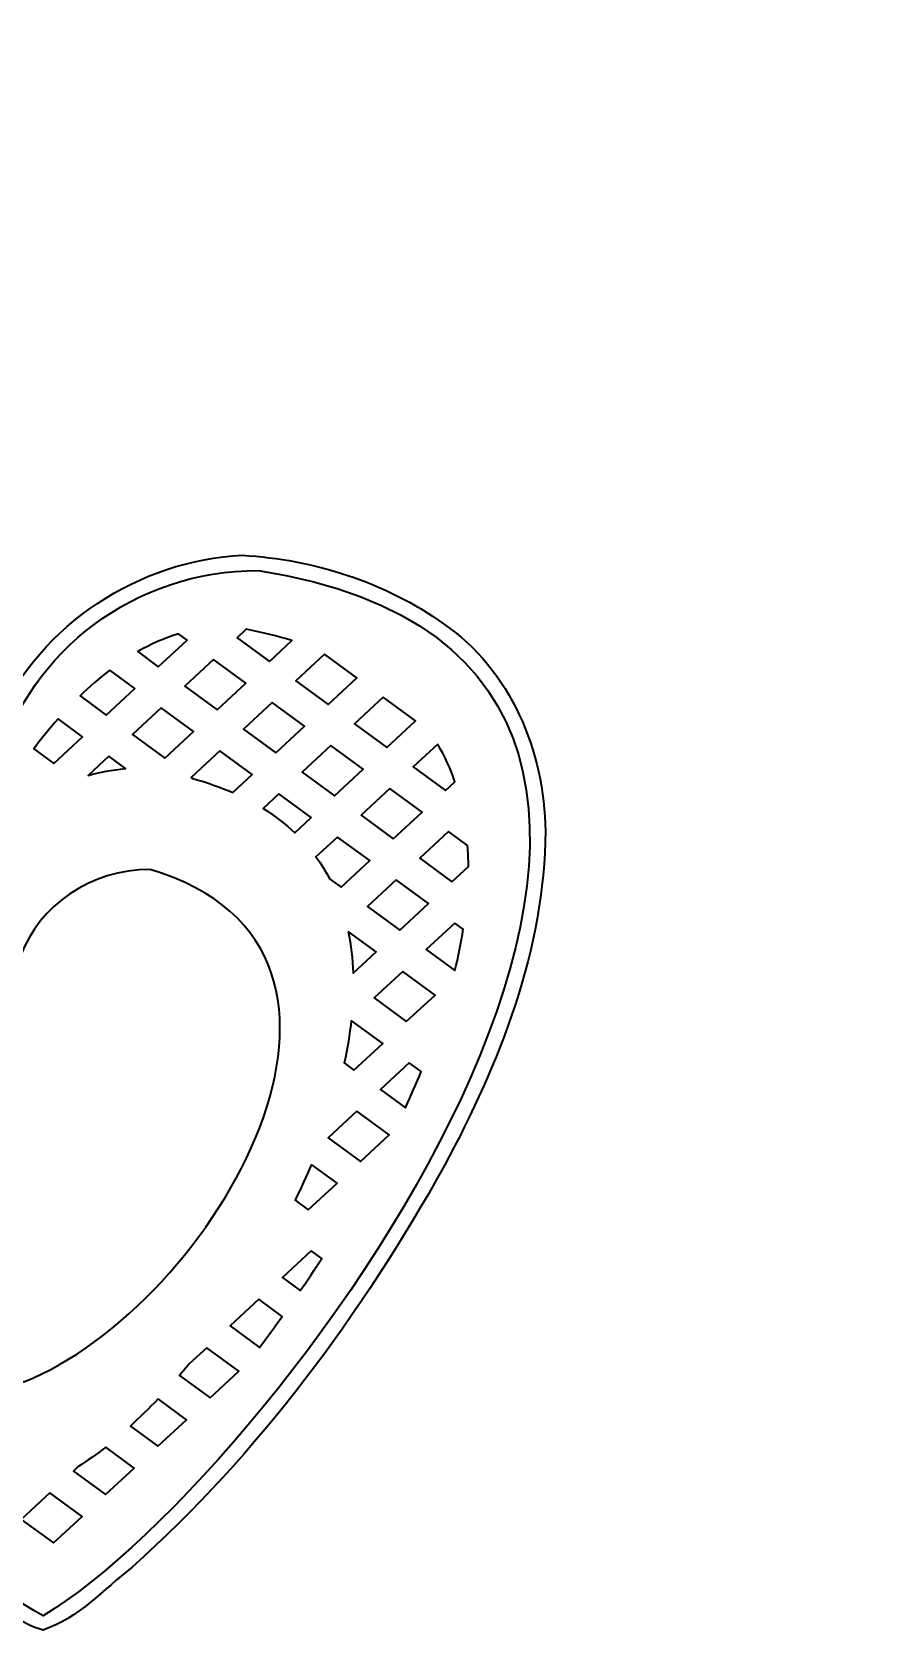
# Model space of a CAD drawing. Header units: centimetres. Extents: x -17 to 17.2, y -20.4 to 8.2.
# Drawn here: x 8.48 to 17.16, y -8.23 to 8.23 of the extents above; entities that cross this region are included whole.
import ezdxf

# ---------------------------------------------------------------- set-up
doc = ezdxf.new("R2010")
doc.units = ezdxf.units.CM
doc.header["$MEASUREMENT"] = 0
doc.layers.add('Layer 1', color=7, linetype='Continuous')

msp = doc.modelspace()

# ---------------------------------------------------------------- linework, layer by layer
at = {"layer": 'Layer 1', "color": 230, "lineweight": 35}
for points, knots in [([(2.43577, 8.07412), (1.16435, 8.07412), (0.09279, 7.24604), (-0.22846, 6.12013), (-0.22846, 6.12013), (-0.59788, 7.17011), (-1.63063, 7.9266), (-2.84586, 7.9266), (-2.84586, 7.9266), (-5.83558, 7.38881), (-5.63294, 4.94336), (-4.36128, 2.50961), (-4.36128, 2.50961), (-4.76566, 2.74558), (-5.28116, 2.9208), (-5.92512, 3.02084), (-5.92512, 3.02084), (-7.19654, 3.02084), (-8.2681, 2.19276), (-8.58935, 1.06685), (-8.58935, 1.06685), (-8.95877, 2.11683), (-9.99153, 2.87332), (-11.20675, 2.87332), (-11.20675, 2.87332), (-16.95517, 1.83929), (-10.90168, -6.24759), (-8.13972, -7.74253), (-8.13972, -7.74253), (-6.42835, -6.72983), (-2.87454, -2.29445), (-3.14436, 0.58513), (-3.14436, 0.58513), (-2.03758, -0.91077), (-0.71782, -2.181), (0.22117, -2.68925), (0.22117, -2.68925), (0.99252, -2.23281), (2.13806, -1.08082), (3.13921, 0.31041), (3.13921, 0.31041), (2.90375, -2.50737), (6.60067, -7.00383), (8.59005, -8.08061), (8.59005, -8.08061), (11.01989, -6.64276), (17.16408, 1.69485), (10.80465, 2.68276), (10.80465, 2.68276), (9.53323, 2.68276), (8.46167, 1.85468), (8.14043, 0.72877), (8.14043, 0.72877), (7.77101, 1.77875), (6.73825, 2.53524), (5.52303, 2.53524), (5.52303, 2.53524), (5.01004, 2.44296), (4.59131, 2.29438), (4.25557, 2.09946), (4.25557, 2.09946), (5.64481, 4.73203), (5.95376, 7.52761), (2.43577, 8.07412)], [0, 0, 0, 0, 0.05882353, 0.05882353, 0.05882353, 0.05882353, 0.11764706, 0.11764706, 0.11764706, 0.11764706, 0.17647059, 0.17647059, 0.17647059, 0.17647059, 0.23529412, 0.23529412, 0.23529412, 0.23529412, 0.29411765, 0.29411765, 0.29411765, 0.29411765, 0.35294118, 0.35294118, 0.35294118, 0.35294118, 0.41176471, 0.41176471, 0.41176471, 0.41176471, 0.47058824, 0.47058824, 0.47058824, 0.47058824, 0.52941176, 0.52941176, 0.52941176, 0.52941176, 0.58823529, 0.58823529, 0.58823529, 0.58823529, 0.64705882, 0.64705882, 0.64705882, 0.64705882, 0.70588235, 0.70588235, 0.70588235, 0.70588235, 0.76470588, 0.76470588, 0.76470588, 0.76470588, 0.82352941, 0.82352941, 0.82352941, 0.82352941, 0.88235294, 0.88235294, 0.88235294, 0.88235294, 1, 1, 1, 1]), ([(9.98361, 2.0303), (9.98361, 2.0303), (10.07194, 1.96549), (10.07194, 1.96549), (10.07194, 1.96549), (10.07194, 1.96549), (9.77609, 1.69174), (9.77609, 1.69174), (9.77609, 1.69174), (9.77609, 1.69174), (9.56485, 1.84699), (9.56485, 1.84699), (9.56485, 1.84699), (9.69754, 1.9227), (9.83724, 1.98525), (9.98361, 2.0303)], [0, 0, 0, 0, 0.2, 0.2, 0.2, 0.2, 0.4, 0.4, 0.4, 0.4, 0.6, 0.6, 0.6, 0.6, 1, 1, 1, 1]), ([(10.68066, 2.07673), (10.84816, 2.04442), (11.0053, 2.00615), (11.1521, 1.96162), (11.1521, 1.96162), (11.1521, 1.96162), (10.91957, 1.74687), (10.91957, 1.74687), (10.91957, 1.74687), (10.91957, 1.74687), (10.58701, 1.99015), (10.58701, 1.99015), (10.58701, 1.99015), (10.58701, 1.99015), (10.68066, 2.07673), (10.68066, 2.07673)], [0, 0, 0, 0, 0.2, 0.2, 0.2, 0.2, 0.4, 0.4, 0.4, 0.4, 0.6, 0.6, 0.6, 0.6, 1, 1, 1, 1]), ([(11.4868, 1.82136), (11.4868, 1.82136), (11.81936, 1.5776), (11.81936, 1.5776), (11.81936, 1.5776), (11.81936, 1.5776), (11.52351, 1.30433), (11.52351, 1.30433), (11.52351, 1.30433), (11.52351, 1.30433), (11.19095, 1.54761), (11.19095, 1.54761), (11.19095, 1.54761), (11.19095, 1.54761), (11.4868, 1.82136), (11.4868, 1.82136)], [0, 0, 0, 0, 0.2, 0.2, 0.2, 0.2, 0.4, 0.4, 0.4, 0.4, 0.6, 0.6, 0.6, 0.6, 1, 1, 1, 1]), ([(9.27698, 1.65595), (9.27698, 1.65595), (9.53345, 1.46732), (9.53345, 1.46732), (9.53345, 1.46732), (9.53345, 1.46732), (9.2392, 1.19405), (9.2392, 1.19405), (9.2392, 1.19405), (9.2392, 1.19405), (8.97049, 1.3909), (8.97049, 1.3909), (8.97049, 1.3909), (9.06709, 1.48459), (9.16923, 1.57411), (9.27698, 1.65595)], [0, 0, 0, 0, 0.2, 0.2, 0.2, 0.2, 0.4, 0.4, 0.4, 0.4, 0.6, 0.6, 0.6, 0.6, 1, 1, 1, 1]), ([(10.34438, 1.76574), (10.34438, 1.76574), (10.67694, 1.52198), (10.67694, 1.52198), (10.67694, 1.52198), (10.67694, 1.52198), (10.38163, 1.24823), (10.38163, 1.24823), (10.38163, 1.24823), (10.38163, 1.24823), (10.0496, 1.49199), (10.0496, 1.49199), (10.0496, 1.49199), (10.0496, 1.49199), (10.34438, 1.76574), (10.34438, 1.76574)], [0, 0, 0, 0, 0.2, 0.2, 0.2, 0.2, 0.4, 0.4, 0.4, 0.4, 0.6, 0.6, 0.6, 0.6, 1, 1, 1, 1]), ([(10.94937, 1.32319), (10.94937, 1.32319), (11.2814, 1.07943), (11.2814, 1.07943), (11.2814, 1.07943), (11.2814, 1.07943), (10.98555, 0.80568), (10.98555, 0.80568), (10.98555, 0.80568), (10.98555, 0.80568), (10.65352, 1.04944), (10.65352, 1.04944), (10.65352, 1.04944), (10.65352, 1.04944), (10.94937, 1.32319), (10.94937, 1.32319)], [0, 0, 0, 0, 0.2, 0.2, 0.2, 0.2, 0.4, 0.4, 0.4, 0.4, 0.6, 0.6, 0.6, 0.6, 1, 1, 1, 1]), ([(12.09232, 1.37784), (12.09232, 1.37784), (12.42489, 1.13456), (12.42489, 1.13456), (12.42489, 1.13456), (12.42489, 1.13456), (12.12904, 0.86081), (12.12904, 0.86081), (12.12904, 0.86081), (12.12904, 0.86081), (11.79648, 1.10409), (11.79648, 1.10409), (11.79648, 1.10409), (11.79648, 1.10409), (12.09232, 1.37784), (12.09232, 1.37784)], [0, 0, 0, 0, 0.2, 0.2, 0.2, 0.2, 0.4, 0.4, 0.4, 0.4, 0.6, 0.6, 0.6, 0.6, 1, 1, 1, 1]), ([(8.74488, 1.15391), (8.74488, 1.15391), (8.99656, 0.96964), (8.99656, 0.96964), (8.99656, 0.96964), (8.99656, 0.96964), (8.70071, 0.69589), (8.70071, 0.69589), (8.70071, 0.69589), (8.70071, 0.69589), (8.49372, 0.84728), (8.49372, 0.84728), (8.49372, 0.84728), (8.57113, 0.94914), (8.65518, 1.05247), (8.74487, 1.15392), (8.74487, 1.15392), (8.74487, 1.15392), (8.74488, 1.15391), (8.74488, 1.15391)], [0, 0, 0, 0, 0.16666667, 0.16666667, 0.16666667, 0.16666667, 0.33333333, 0.33333333, 0.33333333, 0.33333333, 0.5, 0.5, 0.5, 0.5, 0.66666667, 0.66666667, 0.66666667, 0.66666667, 1, 1, 1, 1]), ([(9.80642, 1.26757), (9.80642, 1.26757), (10.13898, 1.02381), (10.13898, 1.02381), (10.13898, 1.02381), (10.13898, 1.02381), (9.84367, 0.75054), (9.84367, 0.75054), (9.84367, 0.75054), (9.84367, 0.75054), (9.51164, 0.9943), (9.51164, 0.9943), (9.51164, 0.9943), (9.51164, 0.9943), (9.80642, 1.26757), (9.80642, 1.26757)], [0, 0, 0, 0, 0.2, 0.2, 0.2, 0.2, 0.4, 0.4, 0.4, 0.4, 0.6, 0.6, 0.6, 0.6, 1, 1, 1, 1]), ([(10.41036, 0.82502), (10.41036, 0.82502), (10.74292, 0.58126), (10.74292, 0.58126), (10.74292, 0.58126), (10.74292, 0.58126), (10.54338, 0.39553), (10.54338, 0.39553), (10.54338, 0.39553), (10.41721, 0.45083), (10.28005, 0.49941), (10.13153, 0.54063), (10.13153, 0.54063), (10.13153, 0.54063), (10.1161, 0.55175), (10.1161, 0.55175), (10.1161, 0.55175), (10.1161, 0.55175), (10.41036, 0.82502), (10.41036, 0.82502)], [0, 0, 0, 0, 0.16666667, 0.16666667, 0.16666667, 0.16666667, 0.33333333, 0.33333333, 0.33333333, 0.33333333, 0.5, 0.5, 0.5, 0.5, 0.66666667, 0.66666667, 0.66666667, 0.66666667, 1, 1, 1, 1]), ([(11.55384, 0.87967), (11.55384, 0.87967), (11.88587, 0.63591), (11.88587, 0.63591), (11.88587, 0.63591), (11.88587, 0.63591), (11.59109, 0.36264), (11.59109, 0.36264), (11.59109, 0.36264), (11.59109, 0.36264), (11.25799, 0.60592), (11.25799, 0.60592), (11.25799, 0.60592), (11.25799, 0.60592), (11.55384, 0.87967), (11.55384, 0.87967)], [0, 0, 0, 0, 0.2, 0.2, 0.2, 0.2, 0.4, 0.4, 0.4, 0.4, 0.6, 0.6, 0.6, 0.6, 1, 1, 1, 1]), ([(12.65209, 0.89273), (12.72473, 0.7705), (12.78361, 0.64151), (12.83035, 0.50677), (12.83035, 0.50677), (12.83035, 0.50677), (12.73351, 0.41729), (12.73351, 0.41729), (12.73351, 0.41729), (12.73351, 0.41729), (12.40148, 0.66105), (12.40148, 0.66105), (12.40148, 0.66105), (12.40148, 0.66105), (12.65209, 0.89273), (12.65209, 0.89273)], [0, 0, 0, 0, 0.2, 0.2, 0.2, 0.2, 0.4, 0.4, 0.4, 0.4, 0.6, 0.6, 0.6, 0.6, 1, 1, 1, 1]), ([(9.26847, 0.7694), (9.26847, 0.7694), (9.43981, 0.64413), (9.43981, 0.64413), (9.43981, 0.64413), (9.30011, 0.62945), (9.17189, 0.60573), (9.0551, 0.57158), (9.0551, 0.57158), (9.0551, 0.57158), (9.26847, 0.7694), (9.26847, 0.7694)], [0, 0, 0, 0, 0.25, 0.25, 0.25, 0.25, 0.5, 0.5, 0.5, 0.5, 1, 1, 1, 1]), ([(11.01589, 0.3815), (11.01589, 0.3815), (11.34845, 0.13774), (11.34845, 0.13774), (11.34845, 0.13774), (11.34845, 0.13774), (11.18031, -0.018), (11.18031, -0.018), (11.18031, -0.018), (11.08467, 0.07273), (10.9762, 0.15633), (10.85466, 0.23205), (10.85466, 0.23205), (10.85466, 0.23205), (11.01589, 0.3815), (11.01589, 0.3815)], [0, 0, 0, 0, 0.2, 0.2, 0.2, 0.2, 0.4, 0.4, 0.4, 0.4, 0.6, 0.6, 0.6, 0.6, 1, 1, 1, 1]), ([(12.15937, 0.43616), (12.15937, 0.43616), (12.4914, 0.19336), (12.4914, 0.19336), (12.4914, 0.19336), (12.4914, 0.19336), (12.19555, -0.08088), (12.19555, -0.08088), (12.19555, -0.08088), (12.19555, -0.08088), (11.86352, 0.1624), (11.86352, 0.1624), (11.86352, 0.1624), (11.86352, 0.1624), (12.15937, 0.43616), (12.15937, 0.43616)], [0, 0, 0, 0, 0.2, 0.2, 0.2, 0.2, 0.4, 0.4, 0.4, 0.4, 0.6, 0.6, 0.6, 0.6, 1, 1, 1, 1]), ([(11.62036, -0.06201), (11.62036, -0.06201), (11.95292, -0.30529), (11.95292, -0.30529), (11.95292, -0.30529), (11.95292, -0.30529), (11.65761, -0.57807), (11.65761, -0.57807), (11.65761, -0.57807), (11.65761, -0.57807), (11.54002, -0.49246), (11.54002, -0.49246), (11.54002, -0.49246), (11.49881, -0.4144), (11.45225, -0.3387), (11.39954, -0.26659), (11.39954, -0.26659), (11.39954, -0.26659), (11.62036, -0.06201), (11.62036, -0.06201)], [0, 0, 0, 0, 0.16666667, 0.16666667, 0.16666667, 0.16666667, 0.33333333, 0.33333333, 0.33333333, 0.33333333, 0.5, 0.5, 0.5, 0.5, 0.66666667, 0.66666667, 0.66666667, 0.66666667, 1, 1, 1, 1]), ([(12.7633, -0.00639), (12.7633, -0.00639), (12.96018, -0.151), (12.96018, -0.151), (12.96018, -0.151), (12.96524, -0.22204), (12.96844, -0.29376), (12.96869, -0.36671), (12.96869, -0.36671), (12.96869, -0.36671), (12.79948, -0.52342), (12.79948, -0.52342), (12.79948, -0.52342), (12.79948, -0.52342), (12.46745, -0.28014), (12.46745, -0.28014), (12.46745, -0.28014), (12.46745, -0.28014), (12.7633, -0.00639), (12.7633, -0.00639)], [0, 0, 0, 0, 0.16666667, 0.16666667, 0.16666667, 0.16666667, 0.33333333, 0.33333333, 0.33333333, 0.33333333, 0.5, 0.5, 0.5, 0.5, 0.66666667, 0.66666667, 0.66666667, 0.66666667, 1, 1, 1, 1]), ([(7.02673, -0.39719), (7.64355, -0.39719), (8.16726, -0.76846), (8.35911, -1.28519), (8.35911, -1.28519), (8.55092, -0.76839), (9.07568, -0.39719), (9.69255, -0.39719), (9.69255, -0.39719), (12.47731, -1.2225), (10.34831, -4.90006), (8.39316, -5.6715), (8.39316, -5.6715), (6.88996, -4.944), (4.04917, -0.98006), (7.02673, -0.39719)], [0, 0, 0, 0, 0.2, 0.2, 0.2, 0.2, 0.4, 0.4, 0.4, 0.4, 0.6, 0.6, 0.6, 0.6, 1, 1, 1, 1]), ([(12.22535, -0.50456), (12.22535, -0.50456), (12.55738, -0.74784), (12.55738, -0.74784), (12.55738, -0.74784), (12.55738, -0.74784), (12.2626, -1.02111), (12.2626, -1.02111), (12.2626, -1.02111), (12.2626, -1.02111), (11.93004, -0.77783), (11.93004, -0.77783), (11.93004, -0.77783), (11.93004, -0.77783), (12.22535, -0.50456), (12.22535, -0.50456)], [0, 0, 0, 0, 0.2, 0.2, 0.2, 0.2, 0.4, 0.4, 0.4, 0.4, 0.6, 0.6, 0.6, 0.6, 1, 1, 1, 1]), ([(12.82982, -0.94808), (12.82982, -0.94808), (12.91602, -1.01144), (12.91602, -1.01144), (12.91602, -1.01144), (12.89374, -1.15121), (12.86445, -1.29303), (12.82929, -1.43658), (12.82929, -1.43658), (12.82929, -1.43658), (12.5345, -1.22135), (12.5345, -1.22135), (12.5345, -1.22135), (12.5345, -1.22135), (12.82982, -0.94808), (12.82982, -0.94808)], [0, 0, 0, 0, 0.2, 0.2, 0.2, 0.2, 0.4, 0.4, 0.4, 0.4, 0.6, 0.6, 0.6, 0.6, 1, 1, 1, 1]), ([(11.73156, -1.03465), (11.73156, -1.03465), (12.01943, -1.24601), (12.01943, -1.24601), (12.01943, -1.24601), (12.01943, -1.24601), (11.78211, -1.46559), (11.78211, -1.46559), (11.78211, -1.46559), (11.7768, -1.31751), (11.76017, -1.17345), (11.73156, -1.03465)], [0, 0, 0, 0, 0.25, 0.25, 0.25, 0.25, 0.5, 0.5, 0.5, 0.5, 1, 1, 1, 1]), ([(12.29186, -1.44576), (12.29186, -1.44576), (12.62495, -1.68952), (12.62495, -1.68952), (12.62495, -1.68952), (12.62495, -1.68952), (12.3291, -1.9623), (12.3291, -1.9623), (12.3291, -1.9623), (12.3291, -1.9623), (11.99707, -1.7195), (11.99707, -1.7195), (11.99707, -1.7195), (11.99707, -1.7195), (12.29186, -1.44576), (12.29186, -1.44576)], [0, 0, 0, 0, 0.2, 0.2, 0.2, 0.2, 0.4, 0.4, 0.4, 0.4, 0.6, 0.6, 0.6, 0.6, 1, 1, 1, 1]), ([(11.76296, -1.95022), (11.76296, -1.95022), (12.08648, -2.1877), (12.08648, -2.1877), (12.08648, -2.1877), (12.08648, -2.1877), (11.79063, -2.46145), (11.79063, -2.46145), (11.79063, -2.46145), (11.79063, -2.46145), (11.69059, -2.38793), (11.69059, -2.38793), (11.69059, -2.38793), (11.7226, -2.24023), (11.74715, -2.09413), (11.76296, -1.95022)], [0, 0, 0, 0, 0.2, 0.2, 0.2, 0.2, 0.4, 0.4, 0.4, 0.4, 0.6, 0.6, 0.6, 0.6, 1, 1, 1, 1]), ([(12.35944, -2.38745), (12.35944, -2.38745), (12.48342, -2.47838), (12.48342, -2.47838), (12.48342, -2.47838), (12.4326, -2.60189), (12.37822, -2.72561), (12.32113, -2.84935), (12.32113, -2.84935), (12.32113, -2.84935), (12.06359, -2.66121), (12.06359, -2.66121), (12.06359, -2.66121), (12.06359, -2.66121), (12.35944, -2.38745), (12.35944, -2.38745)], [0, 0, 0, 0, 0.2, 0.2, 0.2, 0.2, 0.4, 0.4, 0.4, 0.4, 0.6, 0.6, 0.6, 0.6, 1, 1, 1, 1]), ([(11.82096, -2.88562), (11.82096, -2.88562), (12.15299, -3.12938), (12.15299, -3.12938), (12.15299, -3.12938), (12.15299, -3.12938), (11.85714, -3.40216), (11.85714, -3.40216), (11.85714, -3.40216), (11.85714, -3.40216), (11.52511, -3.15936), (11.52511, -3.15936), (11.52511, -3.15936), (11.52511, -3.15936), (11.82096, -2.88562), (11.82096, -2.88562)], [0, 0, 0, 0, 0.2, 0.2, 0.2, 0.2, 0.4, 0.4, 0.4, 0.4, 0.6, 0.6, 0.6, 0.6, 1, 1, 1, 1]), ([(11.35218, -3.43312), (11.35218, -3.43312), (11.6161, -3.62658), (11.6161, -3.62658), (11.6161, -3.62658), (11.6161, -3.62658), (11.32025, -3.90033), (11.32025, -3.90033), (11.32025, -3.90033), (11.32025, -3.90033), (11.18457, -3.8007), (11.18457, -3.8007), (11.18457, -3.8007), (11.24393, -3.67901), (11.30004, -3.55645), (11.35218, -3.43312)], [0, 0, 0, 0, 0.2, 0.2, 0.2, 0.2, 0.4, 0.4, 0.4, 0.4, 0.6, 0.6, 0.6, 0.6, 1, 1, 1, 1]), ([(11.35058, -4.32451), (11.35058, -4.32451), (11.45806, -4.40286), (11.45806, -4.40286), (11.45806, -4.40286), (11.38607, -4.5143), (11.31274, -4.62439), (11.2383, -4.7332), (11.2383, -4.7332), (11.2383, -4.7332), (11.05473, -4.59826), (11.05473, -4.59826), (11.05473, -4.59826), (11.05473, -4.59826), (11.35058, -4.32451), (11.35058, -4.32451)], [0, 0, 0, 0, 0.2, 0.2, 0.2, 0.2, 0.4, 0.4, 0.4, 0.4, 0.6, 0.6, 0.6, 0.6, 1, 1, 1, 1]), ([(10.81209, -4.82268), (10.81209, -4.82268), (11.05207, -4.99873), (11.05207, -4.99873), (11.05207, -4.99873), (10.97482, -5.10671), (10.89664, -5.21317), (10.81795, -5.31746), (10.81795, -5.31746), (10.81795, -5.31746), (10.51678, -5.09643), (10.51678, -5.09643), (10.51678, -5.09643), (10.51678, -5.09643), (10.81209, -4.82268), (10.81209, -4.82268)], [0, 0, 0, 0, 0.2, 0.2, 0.2, 0.2, 0.4, 0.4, 0.4, 0.4, 0.6, 0.6, 0.6, 0.6, 1, 1, 1, 1]), ([(10.27467, -5.32085), (10.27467, -5.32085), (10.60617, -5.56316), (10.60617, -5.56316), (10.60617, -5.56316), (10.60617, -5.56316), (10.31032, -5.83691), (10.31032, -5.83691), (10.31032, -5.83691), (10.31032, -5.83691), (9.99479, -5.6062), (9.99479, -5.6062), (9.99479, -5.6062), (10.02851, -5.56734), (10.06137, -5.52742), (10.09482, -5.48722), (10.09482, -5.48722), (10.09482, -5.48722), (10.27467, -5.32085), (10.27467, -5.32085)], [0, 0, 0, 0, 0.16666667, 0.16666667, 0.16666667, 0.16666667, 0.33333333, 0.33333333, 0.33333333, 0.33333333, 0.5, 0.5, 0.5, 0.5, 0.66666667, 0.66666667, 0.66666667, 0.66666667, 1, 1, 1, 1]), ([(9.77503, -5.84755), (9.77503, -5.84755), (10.06769, -6.0623), (10.06769, -6.0623), (10.06769, -6.0623), (10.06769, -6.0623), (9.77237, -6.33508), (9.77237, -6.33508), (9.77237, -6.33508), (9.77237, -6.33508), (9.48876, -6.12807), (9.48876, -6.12807), (9.48876, -6.12807), (9.58386, -6.04122), (9.67981, -5.94733), (9.77503, -5.84755)], [0, 0, 0, 0, 0.2, 0.2, 0.2, 0.2, 0.4, 0.4, 0.4, 0.4, 0.6, 0.6, 0.6, 0.6, 1, 1, 1, 1]), ([(9.23495, -6.34427), (9.23495, -6.34427), (9.52973, -6.56047), (9.52973, -6.56047), (9.52973, -6.56047), (9.52973, -6.56047), (9.23388, -6.83422), (9.23388, -6.83422), (9.23388, -6.83422), (9.23388, -6.83422), (8.90238, -6.59094), (8.90238, -6.59094), (8.90238, -6.59094), (8.90238, -6.59094), (8.9492, -6.54741), (8.9492, -6.54741), (8.9492, -6.54741), (9.04263, -6.48841), (9.13828, -6.42044), (9.23494, -6.34427), (9.23494, -6.34427), (9.23494, -6.34427), (9.23495, -6.34427), (9.23495, -6.34427)], [0, 0, 0, 0, 0.14285714, 0.14285714, 0.14285714, 0.14285714, 0.28571429, 0.28571429, 0.28571429, 0.28571429, 0.42857143, 0.42857143, 0.42857143, 0.42857143, 0.57142857, 0.57142857, 0.57142857, 0.57142857, 0.71428571, 0.71428571, 0.71428571, 0.71428571, 1, 1, 1, 1]), ([(8.65975, -6.81536), (8.65975, -6.81536), (8.99125, -7.05864), (8.99125, -7.05864), (8.99125, -7.05864), (8.99125, -7.05864), (8.69647, -7.33191), (8.69647, -7.33191), (8.69647, -7.33191), (8.69647, -7.33191), (8.36497, -7.08863), (8.36497, -7.08863), (8.36497, -7.08863), (8.36497, -7.08863), (8.65975, -6.81536), (8.65975, -6.81536)], [0, 0, 0, 0, 0.2, 0.2, 0.2, 0.2, 0.4, 0.4, 0.4, 0.4, 0.6, 0.6, 0.6, 0.6, 1, 1, 1, 1])]:
    msp.add_open_spline(points, degree=3, knots=knots, dxfattribs=at)
at = {"layer": 'Layer 1', "color": 223, "lineweight": 35}
msp.add_open_spline([(2.25973, 8.22848), (1.20296, 8.18136), (0.19521, 7.51166), (-0.24224, 6.54755), (-0.24224, 6.54755), (-0.76053, 7.5287), (-1.89232, 8.18173), (-3.00526, 8.05842), (-3.00526, 8.05842), (-3.84951, 7.89663), (-4.72337, 7.47033), (-5.12628, 6.67157), (-5.12628, 6.67157), (-5.56369, 5.79519), (-5.41113, 4.76048), (-5.11709, 3.86421), (-5.11709, 3.86421), (-5.00451, 3.51838), (-4.86036, 3.18416), (-4.71039, 2.8533), (-4.71039, 2.8533), (-5.34798, 3.12085), (-6.07438, 3.29069), (-6.75169, 3.06703), (-6.75169, 3.06703), (-7.55289, 2.83544), (-8.25783, 2.25845), (-8.60225, 1.49401), (-8.60225, 1.49401), (-9.12096, 2.47434), (-10.25191, 3.12859), (-11.36624, 3.00479), (-11.36624, 3.00479), (-12.21305, 2.84307), (-13.08969, 2.41476), (-13.48877, 1.61225), (-13.48877, 1.61225), (-13.92329, 0.74109), (-13.77365, -0.28618), (-13.47949, -1.17607), (-13.47949, -1.17607), (-12.84261, -3.04739), (-11.6535, -4.67711), (-10.32874, -6.12297), (-10.32874, -6.12297), (-9.69805, -6.78966), (-9.01623, -7.42916), (-8.2095, -7.8772), (-8.2095, -7.8772), (-7.96805, -7.93017), (-7.8155, -7.6806), (-7.62659, -7.57789), (-7.62659, -7.57789), (-6.46294, -6.66657), (-5.53074, -5.48744), (-4.70412, -4.26833), (-4.70412, -4.26833), (-3.89658, -3.04339), (-3.2052, -1.69704), (-2.99969, -0.22743), (-2.99969, -0.22743), (-2.98722, -0.11754), (-2.97915, -0.00717), (-2.97406, 0.1033), (-2.97406, 0.1033), (-2.09623, -0.99863), (-1.12056, -2.06048), (0.08932, -2.79885), (0.08932, -2.79885), (0.24394, -2.88333), (0.40703, -2.78348), (0.52175, -2.67896), (0.52175, -2.67896), (1.48682, -1.99997), (2.25484, -1.09249), (2.97907, -0.17121), (2.97907, -0.17121), (3.07944, -1.57489), (3.75855, -2.85372), (4.49442, -4.024), (4.49442, -4.024), (5.43906, -5.48034), (6.58416, -6.8219), (7.96812, -7.87307), (7.96812, -7.87307), (8.16429, -8.00653), (8.36113, -8.16595), (8.59154, -8.2286), (8.59154, -8.2286), (8.95187, -8.10868), (9.21359, -7.81007), (9.50574, -7.58145), (9.50574, -7.58145), (10.81152, -6.41277), (11.87194, -4.97755), (12.72152, -3.44543), (12.72152, -3.44543), (13.29082, -2.38618), (13.75418, -1.21977), (13.76084, -0.00089), (13.76084, -0.00089), (13.75237, 0.81758), (13.40345, 1.66353), (12.7116, 2.13479), (12.7116, 2.13479), (12.11363, 2.56301), (11.37573, 2.79733), (10.64209, 2.83879), (10.64209, 2.83879), (9.58213, 2.79202), (8.56442, 2.12783), (8.12769, 1.155), (8.12769, 1.155), (7.60943, 2.13797), (6.47276, 2.79362), (5.35783, 2.66561), (5.35783, 2.66561), (5.10188, 2.61097), (4.84803, 2.54097), (4.60459, 2.44402), (4.60459, 2.44402), (5.11835, 3.51685), (5.52535, 4.71604), (5.34129, 5.92081), (5.34129, 5.92081), (5.19837, 6.76329), (4.60492, 7.50288), (3.82077, 7.83326), (3.82077, 7.83326), (3.33467, 8.06246), (2.79973, 8.21359), (2.25973, 8.22848)], degree=3, knots=[0, 0, 0, 0, 0.02941176, 0.02941176, 0.02941176, 0.02941176, 0.05882353, 0.05882353, 0.05882353, 0.05882353, 0.08823529, 0.08823529, 0.08823529, 0.08823529, 0.11764706, 0.11764706, 0.11764706, 0.11764706, 0.14705882, 0.14705882, 0.14705882, 0.14705882, 0.17647059, 0.17647059, 0.17647059, 0.17647059, 0.20588235, 0.20588235, 0.20588235, 0.20588235, 0.23529412, 0.23529412, 0.23529412, 0.23529412, 0.26470588, 0.26470588, 0.26470588, 0.26470588, 0.29411765, 0.29411765, 0.29411765, 0.29411765, 0.32352941, 0.32352941, 0.32352941, 0.32352941, 0.35294118, 0.35294118, 0.35294118, 0.35294118, 0.38235294, 0.38235294, 0.38235294, 0.38235294, 0.41176471, 0.41176471, 0.41176471, 0.41176471, 0.44117647, 0.44117647, 0.44117647, 0.44117647, 0.47058824, 0.47058824, 0.47058824, 0.47058824, 0.5, 0.5, 0.5, 0.5, 0.52941176, 0.52941176, 0.52941176, 0.52941176, 0.55882353, 0.55882353, 0.55882353, 0.55882353, 0.58823529, 0.58823529, 0.58823529, 0.58823529, 0.61764706, 0.61764706, 0.61764706, 0.61764706, 0.64705882, 0.64705882, 0.64705882, 0.64705882, 0.67647059, 0.67647059, 0.67647059, 0.67647059, 0.70588235, 0.70588235, 0.70588235, 0.70588235, 0.73529412, 0.73529412, 0.73529412, 0.73529412, 0.76470588, 0.76470588, 0.76470588, 0.76470588, 0.79411765, 0.79411765, 0.79411765, 0.79411765, 0.82352941, 0.82352941, 0.82352941, 0.82352941, 0.85294118, 0.85294118, 0.85294118, 0.85294118, 0.88235294, 0.88235294, 0.88235294, 0.88235294, 0.91176471, 0.91176471, 0.91176471, 0.91176471, 0.94117647, 0.94117647, 0.94117647, 0.94117647, 1, 1, 1, 1], dxfattribs=at)

doc.saveas('drawing.dxf')
